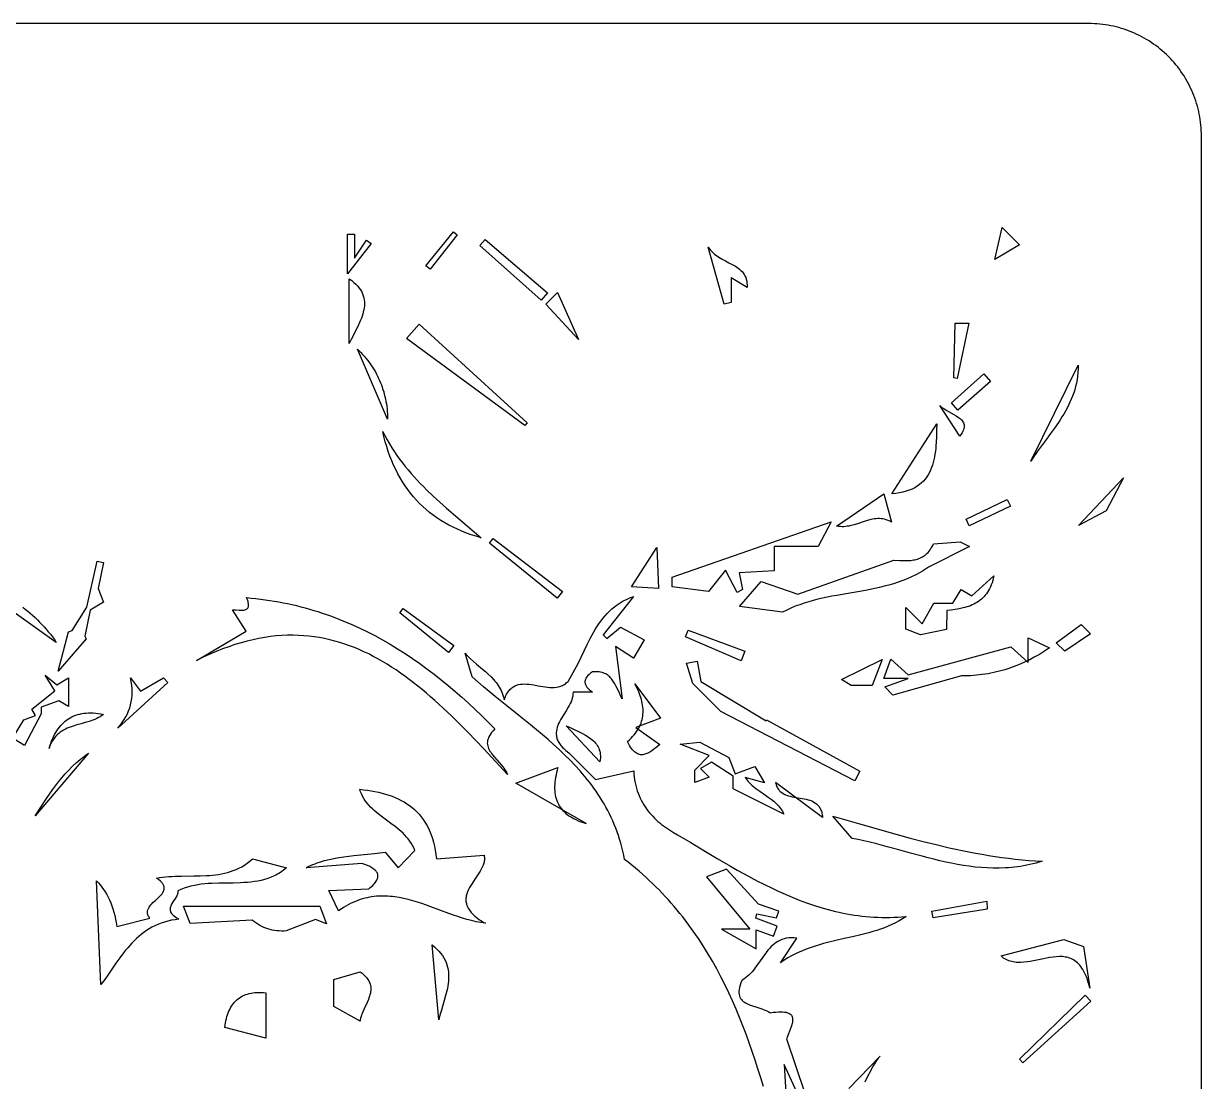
# Model space of a CAD drawing. Header units: metres. Extents: x 0 to 50, y 0 to 50.
# Drawn here: x 18.62 to 50, y 21.81 to 50 of the extents above; entities that cross this region are included whole.
import ezdxf

# ---------------------------------------------------------------- set-up
doc = ezdxf.new("R2010")
doc.units = ezdxf.units.M

msp = doc.modelspace()

# ---------------------------------------------------------------- linework, layer by layer
for points in [[(50, 3), (50, 47), (50, 47), (49.999076, 47.074492), (49.996313, 47.148761), (49.991723, 47.222779), (49.98532, 47.296513), (49.977116, 47.369934), (49.967123, 47.443009), (49.955354, 47.51571), (49.941823, 47.588004), (49.926542, 47.659861), (49.909523, 47.731251), (49.89078, 47.802143), (49.870324, 47.872505), (49.84817, 47.942308), (49.824329, 48.01152), (49.798814, 48.080111), (49.771639, 48.14805), (49.742815, 48.215307), (49.712355, 48.281849), (49.680273, 48.347648), (49.64658, 48.412671), (49.611291, 48.476889), (49.574416, 48.540271), (49.53597, 48.602785), (49.495965, 48.664402), (49.454413, 48.725089), (49.411328, 48.784818), (49.366721, 48.843556), (49.320606, 48.901274), (49.272996, 48.957939), (49.223903, 49.013523), (49.173341, 49.067994), (49.12132, 49.12132), (49.12132, 49.12132), (49.067994, 49.173341), (49.013523, 49.223903), (48.957939, 49.272996), (48.901274, 49.320606), (48.843556, 49.366721), (48.784818, 49.411328), (48.725089, 49.454413), (48.664402, 49.495965), (48.602785, 49.53597), (48.540271, 49.574416), (48.476889, 49.611291), (48.412671, 49.64658), (48.347648, 49.680273), (48.281849, 49.712355), (48.215307, 49.742815), (48.14805, 49.771639), (48.080111, 49.798814), (48.01152, 49.824329), (47.942308, 49.84817), (47.872505, 49.870324), (47.802143, 49.89078), (47.731251, 49.909523), (47.659861, 49.926542), (47.588004, 49.941823), (47.51571, 49.955354), (47.443009, 49.967123), (47.369934, 49.977116), (47.296513, 49.98532), (47.222779, 49.991723), (47.148761, 49.996313), (47.074492, 49.999076), (47, 50), (3, 50)], [(44.68662, 44.565974), (45.150719, 44.100052), (44.492352, 43.714773), (44.68662, 44.565974)], [(27.430623, 44.383544), (27.430623, 43.746245), (27.751514, 44.229471), (27.873857, 44.13909), (27.24925, 43.326679), (27.24925, 44.383544), (27.430623, 44.383544)], [(30.167612, 44.370589), (29.449359, 43.454442), (29.337634, 43.545828), (30.075127, 44.446349), (30.167612, 44.370589)], [(32.404389, 42.626752), (30.773259, 44.084819), (30.914895, 44.246465), (32.577165, 42.82504), (32.404389, 42.626752)], [(36.859834, 44.044966), (36.859834, 44.044966), (36.887535, 44.001972), (36.918027, 43.961957), (36.95106, 43.924683), (36.986386, 43.889912), (37.023754, 43.857408), (37.062914, 43.826933), (37.103617, 43.798249), (37.145612, 43.771119), (37.232483, 43.720571), (37.321529, 43.673391), (37.410751, 43.627679), (37.498151, 43.581535), (37.581732, 43.53306), (37.621466, 43.507355), (37.659495, 43.480355), (37.695571, 43.451823), (37.729443, 43.421521), (37.760861, 43.389212), (37.789576, 43.354658), (37.815339, 43.317622), (37.837898, 43.277867), (37.857005, 43.235155), (37.87241, 43.189248), (37.883863, 43.13991), (37.891114, 43.086903), (37.893914, 43.029989), (37.892013, 42.968932), (37.466593, 43.221186), (37.466593, 42.562689), (37.287192, 42.521044), (36.859834, 44.044966)], [(27.291684, 43.199988), (27.291684, 43.199988), (27.358578, 43.151358), (27.41862, 43.102211), (27.472064, 43.052563), (27.519162, 43.002433), (27.560168, 42.951835), (27.595336, 42.900788), (27.624917, 42.849307), (27.649166, 42.797409), (27.668335, 42.745111), (27.682677, 42.69243), (27.692447, 42.639381), (27.697896, 42.585983), (27.699278, 42.532252), (27.696846, 42.478204), (27.690854, 42.423855), (27.681554, 42.369223), (27.6692, 42.314325), (27.654045, 42.259176), (27.636342, 42.203794), (27.616344, 42.148196), (27.594304, 42.092397), (27.570475, 42.036415), (27.518465, 41.923968), (27.462338, 41.810987), (27.40412, 41.697605), (27.345836, 41.583958), (27.28951, 41.470176), (27.291684, 43.199988)], [(32.840111, 42.83434), (33.404146, 41.585377), (32.530226, 42.523237), (32.840111, 42.83434)], [(31.970873, 39.293261), (28.822683, 41.611905), (29.155811, 41.989495), (32.03147, 39.358431), (31.970873, 39.293261)], [(43.806235, 42.016433), (43.494596, 40.537837), (43.401851, 40.5595), (43.436442, 42.016433), (43.806235, 42.016433)], [(27.51066, 41.327891), (27.51066, 41.327891), (27.558537, 41.280831), (27.604982, 41.23305), (27.649992, 41.184547), (27.693565, 41.135322), (27.735696, 41.085373), (27.776383, 41.034698), (27.815622, 40.983298), (27.853412, 40.931171), (27.889748, 40.878315), (27.924628, 40.824729), (27.958048, 40.770414), (27.990006, 40.715366), (28.020498, 40.659586), (28.049522, 40.603072), (28.077075, 40.545823), (28.103152, 40.487838), (28.127752, 40.429115), (28.150871, 40.369655), (28.172507, 40.309455), (28.192655, 40.248514), (28.211314, 40.186832), (28.228479, 40.124407), (28.244149, 40.061239), (28.258319, 39.997325), (28.270988, 39.932665), (28.282151, 39.867258), (28.291806, 39.801103), (28.29995, 39.734199), (28.306579, 39.666544), (28.311691, 39.598137), (28.315283, 39.528978), (28.317351, 39.459065), (27.51066, 41.327891)], [(46.713567, 40.895104), (46.713567, 40.895104), (46.712612, 40.796005), (46.707364, 40.699062), (46.698003, 40.604182), (46.68471, 40.511276), (46.667668, 40.420253), (46.647057, 40.331021), (46.623058, 40.243489), (46.595854, 40.157567), (46.565625, 40.073163), (46.532552, 39.990186), (46.496817, 39.908546), (46.458601, 39.82815), (46.418086, 39.74891), (46.375452, 39.670732), (46.330882, 39.593527), (46.284555, 39.517203), (46.236655, 39.44167), (46.187361, 39.366835), (46.08532, 39.2189), (45.979883, 39.07267), (45.8725, 38.927417), (45.76462, 38.782413), (45.657696, 38.63693), (45.553177, 38.49024), (45.452514, 38.341614), (46.713567, 40.895104)], [(44.382126, 40.46389), (43.510253, 39.695529), (43.336121, 39.894165), (44.204739, 40.665893), (44.382126, 40.46389)], [(43.558172, 39.007161), (43.028239, 39.82686), (43.028239, 39.82686), (43.05119, 39.803471), (43.076599, 39.781047), (43.104178, 39.759478), (43.133641, 39.738653), (43.197071, 39.69879), (43.264592, 39.660572), (43.402723, 39.585519), (43.468741, 39.546908), (43.529666, 39.506392), (43.557501, 39.485142), (43.583201, 39.463083), (43.60648, 39.440104), (43.627051, 39.416093), (43.644626, 39.390941), (43.658919, 39.364535), (43.669642, 39.336766), (43.676509, 39.307522), (43.679233, 39.276692), (43.677526, 39.244165), (43.671102, 39.209831), (43.659673, 39.173578), (43.642952, 39.135295), (43.620654, 39.094872), (43.592489, 39.052198), (43.558172, 39.007161)], [(42.946654, 39.336064), (42.946654, 39.336064), (42.944607, 39.169121), (42.940585, 39.003415), (42.932931, 38.840117), (42.927224, 38.759736), (42.919987, 38.680396), (42.911015, 38.602244), (42.900098, 38.525425), (42.887031, 38.450085), (42.871607, 38.376372), (42.853617, 38.304431), (42.832855, 38.23441), (42.809115, 38.166453), (42.782188, 38.100708), (42.751869, 38.037321), (42.717949, 37.976438), (42.680221, 37.918205), (42.638479, 37.862769), (42.592516, 37.810277), (42.542124, 37.760874), (42.487096, 37.714707), (42.427225, 37.671922), (42.362304, 37.632665), (42.292127, 37.597084), (42.216485, 37.565323), (42.135172, 37.537531), (42.04798, 37.513852), (41.954704, 37.494433), (41.855134, 37.47942), (41.749065, 37.468961), (42.946654, 39.336064)], [(28.185065, 39.132129), (28.185065, 39.132129), (28.242431, 39.019015), (28.302374, 38.908489), (28.364794, 38.800449), (28.429593, 38.694797), (28.496669, 38.591432), (28.565924, 38.490254), (28.637257, 38.391162), (28.71057, 38.294058), (28.785761, 38.19884), (28.862733, 38.105408), (28.941384, 38.013663), (29.021616, 37.923505), (29.103327, 37.834833), (29.18642, 37.747547), (29.270794, 37.661547), (29.356349, 37.576733), (29.530605, 37.410263), (29.708389, 37.247336), (29.888905, 37.087151), (30.071355, 36.928907), (30.438867, 36.615042), (30.622333, 36.457818), (30.804542, 36.299333), (30.804542, 36.299333), (30.672562, 36.33754), (30.543843, 36.37902), (30.418381, 36.42377), (30.296175, 36.471789), (30.177221, 36.523073), (30.061516, 36.577619), (29.949059, 36.635425), (29.839846, 36.696488), (29.733875, 36.760806), (29.631143, 36.828375), (29.531647, 36.899194), (29.435384, 36.973258), (29.342353, 37.050567), (29.25255, 37.131116), (29.165973, 37.214903), (29.082618, 37.301926), (29.002483, 37.392182), (28.925567, 37.485668), (28.851864, 37.582382), (28.781375, 37.68232), (28.714094, 37.78548), (28.65002, 37.89186), (28.589151, 38.001456), (28.531482, 38.114267), (28.477013, 38.230288), (28.425739, 38.349519), (28.377659, 38.471955), (28.33277, 38.597594), (28.291068, 38.726434), (28.252552, 38.858471), (28.217219, 38.993704), (28.185065, 39.132129)], [(47.921697, 37.893481), (47.465221, 37.016223), (46.721134, 36.625994), (47.921697, 37.893481)], [(41.533621, 37.472127), (41.745628, 36.711372), (41.745628, 36.711372), (41.69779, 36.737769), (41.650423, 36.759589), (41.603493, 36.777099), (41.556965, 36.790565), (41.510805, 36.800254), (41.464978, 36.806433), (41.419449, 36.809368), (41.374184, 36.809325), (41.329148, 36.806572), (41.284306, 36.801374), (41.239624, 36.793998), (41.195067, 36.784712), (41.106189, 36.76147), (41.017395, 36.733782), (40.83895, 36.673596), (40.748744, 36.645362), (40.657514, 36.621211), (40.611428, 36.611333), (40.564981, 36.603275), (40.51814, 36.597304), (40.470869, 36.593687), (40.423134, 36.592689), (40.3749, 36.594578), (40.326132, 36.59962), (40.276797, 36.608081), (41.533621, 37.472127)], [(44.910128, 37.138261), (43.810194, 36.616873), (43.728334, 36.789995), (44.824935, 37.318771), (44.910128, 37.138261)], [(40.130958, 36.721153), (39.784136, 36.068308), (38.615288, 36.068308), (38.615288, 35.416694), (37.686079, 35.363891), (37.773143, 34.915935), (37.632381, 34.842014), (37.319771, 35.43046), (36.865069, 34.864139), (35.894694, 34.992268), (35.894694, 35.252469), (40.130958, 36.721153)], [(32.832384, 34.684299), (31.029766, 36.154712), (31.126926, 36.280426), (32.974074, 34.867784), (32.832384, 34.684299)], [(43.823739, 36.062254), (42.729136, 35.513663), (42.729136, 35.513663), (42.674456, 35.476472), (42.619223, 35.440792), (42.563455, 35.406578), (42.507169, 35.373786), (42.393111, 35.312287), (42.27719, 35.255937), (42.159544, 35.204376), (42.040311, 35.157246), (41.919631, 35.114189), (41.797643, 35.074844), (41.674485, 35.038854), (41.550296, 35.00586), (41.425215, 34.975503), (41.299381, 34.947424), (41.172932, 34.921264), (41.046008, 34.896666), (40.791288, 34.850714), (40.536332, 34.806701), (40.28225, 34.761754), (40.155885, 34.738034), (40.030154, 34.713004), (39.905197, 34.686306), (39.781153, 34.657581), (39.658161, 34.62647), (39.536359, 34.592614), (39.415886, 34.555655), (39.296881, 34.515233), (39.179483, 34.470991), (39.063831, 34.422569), (38.950064, 34.369608), (38.83832, 34.31175), (37.69025, 34.464788), (38.267976, 35.133128), (39.249324, 34.794218), (41.800223, 35.697125), (41.800223, 35.697125), (41.953661, 35.691703), (42.030158, 35.689521), (42.106101, 35.68892), (42.181187, 35.690819), (42.255113, 35.696141), (42.327575, 35.705805), (42.363163, 35.712553), (42.39827, 35.720732), (42.43286, 35.730457), (42.466895, 35.741844), (42.500335, 35.755006), (42.533144, 35.77006), (42.565284, 35.78712), (42.596716, 35.806302), (42.627403, 35.82772), (42.657307, 35.85149), (42.686389, 35.877727), (42.714613, 35.906545), (42.741939, 35.938061), (42.76833, 35.972389), (42.793748, 36.009643), (42.818155, 36.04994), (42.841513, 36.093395), (42.863785, 36.140121), (43.572815, 36.189698), (43.823739, 36.062254)], [(35.485466, 36.040452), (35.53707, 34.945109), (34.818145, 34.992593), (35.485466, 36.040452)], [(20.748849, 35.637506), (20.608378, 34.945215), (20.744788, 34.584175), (20.387307, 34.368844), (20.246332, 33.674066), (20.287911, 33.604496), (19.537839, 32.743904), (19.815584, 33.794402), (19.907334, 33.827562), (20.301471, 34.450953), (20.573559, 35.676179), (20.748849, 35.637506)], [(44.466641, 35.28488), (44.466641, 35.28488), (44.453578, 35.220181), (44.438267, 35.158569), (44.420765, 35.099967), (44.401129, 35.044297), (44.379416, 34.99148), (44.355684, 34.941438), (44.329989, 34.894095), (44.302389, 34.849372), (44.27294, 34.807191), (44.241699, 34.767475), (44.208724, 34.730145), (44.174072, 34.695124), (44.137799, 34.662334), (44.099963, 34.631696), (44.060621, 34.603134), (44.01983, 34.576569), (43.977646, 34.551923), (43.934127, 34.529119), (43.889331, 34.508078), (43.843313, 34.488724), (43.796131, 34.470977), (43.747843, 34.45476), (43.698505, 34.439996), (43.648174, 34.426606), (43.544761, 34.403638), (43.438063, 34.385233), (43.328534, 34.370768), (43.216631, 34.359621), (43.210441, 33.853011), (42.514575, 33.710704), (42.121832, 33.86026), (42.121832, 34.441678), (42.558178, 34.003617), (42.867934, 34.550929), (43.373305, 34.550929), (43.594153, 34.920456), (43.880043, 34.748248), (44.466641, 35.28488)], [(19.489173, 33.51007), (17.267823, 35.088046)], [(24.558869, 34.703123), (24.558869, 34.703123), (24.683592, 34.692011), (24.807504, 34.679188), (24.930612, 34.66467), (25.052922, 34.648472), (25.174441, 34.630611), (25.295174, 34.611102), (25.415128, 34.589962), (25.53431, 34.567207), (25.652725, 34.542851), (25.77038, 34.516912), (25.887281, 34.489405), (26.003434, 34.460347), (26.118847, 34.429752), (26.233524, 34.397638), (26.347472, 34.364019), (26.460699, 34.328912), (26.573209, 34.292333), (26.685009, 34.254298), (26.796106, 34.214823), (26.906506, 34.173923), (27.016214, 34.131614), (27.125239, 34.087913), (27.233584, 34.042836), (27.341258, 33.996397), (27.554615, 33.899503), (27.765358, 33.797356), (27.97354, 33.690086), (28.179209, 33.577819), (28.382417, 33.460683), (28.583214, 33.338805), (28.781649, 33.212312), (28.977774, 33.081333), (29.171639, 32.945995), (29.363294, 32.806425), (29.552789, 32.66275), (29.740175, 32.515099), (29.925502, 32.363597), (30.10882, 32.208374), (30.29018, 32.049556), (30.469632, 31.887271), (30.647227, 31.721646), (30.823014, 31.552809), (30.997044, 31.380887), (31.169368, 31.206008), (31.169368, 31.206008), (31.124651, 31.157095), (31.086308, 31.110036), (31.054061, 31.064715), (31.027631, 31.021016), (31.006737, 30.978824), (30.991101, 30.938023), (30.980443, 30.898498), (30.974483, 30.860132), (30.972942, 30.82281), (30.975541, 30.786416), (30.981999, 30.750834), (30.992039, 30.715949), (31.005379, 30.681646), (31.021741, 30.647807), (31.040846, 30.614319), (31.062413, 30.581064), (31.086163, 30.547927), (31.111817, 30.514793), (31.16772, 30.448069), (31.290074, 30.309561), (31.352055, 30.235925), (31.382268, 30.197606), (31.41159, 30.158133), (31.439742, 30.11739), (31.466445, 30.07526), (31.491418, 30.031629), (31.514383, 29.986381), (31.514383, 29.986381), (31.090331, 30.443637), (30.877599, 30.670819), (30.664028, 30.895942), (30.449343, 31.118183), (30.23327, 31.336721), (30.015533, 31.550735), (29.795857, 31.759401), (29.685206, 31.861473), (29.573967, 31.961899), (29.462106, 32.060578), (29.349587, 32.157407), (29.236378, 32.252283), (29.122443, 32.345103), (29.007748, 32.435765), (28.892258, 32.524165), (28.77594, 32.610202), (28.658759, 32.693772), (28.54068, 32.774773), (28.421669, 32.853101), (28.301692, 32.928655), (28.180714, 33.001332), (28.0587, 33.071028), (27.935618, 33.137641), (27.811431, 33.201069), (27.686105, 33.261208), (27.559607, 33.317956), (27.431902, 33.37121), (27.302955, 33.420868), (27.172733, 33.466827), (27.041199, 33.508983), (26.908321, 33.547235), (26.774064, 33.58148), (26.638393, 33.611614), (26.501275, 33.637536), (26.362673, 33.659142), (26.222556, 33.676329), (26.080886, 33.688996), (25.937632, 33.697039), (25.792757, 33.700355), (25.646228, 33.698842), (25.49801, 33.692398), (25.348068, 33.680918), (25.196369, 33.664301), (25.042879, 33.642445), (24.887561, 33.615245), (24.730383, 33.5826), (24.57131, 33.544407), (24.410307, 33.500562), (24.24734, 33.450965), (24.082375, 33.39551), (23.915377, 33.334097), (23.746311, 33.266621), (23.575144, 33.192982), (23.401842, 33.113074), (23.226368, 33.026797), (24.54458, 33.80615), (24.184805, 34.380684), (24.184805, 34.380684), (24.226079, 34.379346), (24.269549, 34.376482), (24.359146, 34.369939), (24.40331, 34.368143), (24.445743, 34.368585), (24.485463, 34.372206), (24.521487, 34.379947), (24.537807, 34.385657), (24.552835, 34.392749), (24.566449, 34.401342), (24.578525, 34.411553), (24.588942, 34.423501), (24.597575, 34.437301), (24.604304, 34.453073), (24.609004, 34.470933), (24.611553, 34.490999), (24.611829, 34.51339), (24.609709, 34.538222), (24.60507, 34.565613), (24.597789, 34.595681), (24.587744, 34.628544), (24.574811, 34.664319), (24.558869, 34.703123)], [(38.327361, 21.674098), (38.257104, 21.910991), (38.184601, 22.146253), (38.109699, 22.379797), (38.032249, 22.611542), (37.952097, 22.841401), (37.869094, 23.069291), (37.783088, 23.295129), (37.693927, 23.518828), (37.601461, 23.740306), (37.505538, 23.959479), (37.406006, 24.176261), (37.302715, 24.390569), (37.195514, 24.602319), (37.08425, 24.811426), (36.968773, 25.017806), (36.848932, 25.221375), (36.724575, 25.422049), (36.595551, 25.619743), (36.461709, 25.814374), (36.322897, 26.005857), (36.251581, 26.100392), (36.178965, 26.194108), (36.105031, 26.286995), (36.02976, 26.379043), (35.953134, 26.47024), (35.875132, 26.560577), (35.795737, 26.650042), (35.71493, 26.738626), (35.632691, 26.826318), (35.549002, 26.913107), (35.463843, 26.998983), (35.377196, 27.083935), (35.289042, 27.167952), (35.199363, 27.251025), (35.108138, 27.333142), (35.015349, 27.414294), (34.920978, 27.494469), (34.825005, 27.573657), (34.727411, 27.651848), (34.628179, 27.72903), (34.628179, 27.72903), (34.60663, 27.83941), (34.582788, 27.947908), (34.5567, 28.054563), (34.528412, 28.159412), (34.49797, 28.262494), (34.465422, 28.363848), (34.430814, 28.46351), (34.394192, 28.561519), (34.355603, 28.657914), (34.315093, 28.752733), (34.27271, 28.846013), (34.228499, 28.937794), (34.182507, 29.028112), (34.134781, 29.117007), (34.085368, 29.204516), (34.034313, 29.290677), (33.981664, 29.37553), (33.927466, 29.459111), (33.871768, 29.541459), (33.814614, 29.622613), (33.756053, 29.70261), (33.696129, 29.781488), (33.634891, 29.859286), (33.572384, 29.936042), (33.508655, 30.011794), (33.44375, 30.086581), (33.310601, 30.233408), (33.173309, 30.37683), (33.032247, 30.517152), (32.887786, 30.65468), (32.740301, 30.789717), (32.590162, 30.922571), (32.437744, 31.053545), (32.283418, 31.182946), (32.127556, 31.311078), (31.812718, 31.564759), (31.496209, 31.817029), (31.18101, 32.070332), (31.024833, 32.198133), (30.870102, 32.327108), (30.717187, 32.457563), (30.566463, 32.589801), (30.383561, 33.223584), (30.383561, 33.223584), (30.454362, 33.146867), (30.52875, 33.073581), (30.605789, 33.00296), (30.684542, 32.934235), (30.843444, 32.799404), (30.92172, 32.731762), (30.997963, 32.662945), (31.071237, 32.592186), (31.140606, 32.518718), (31.173533, 32.480727), (31.205132, 32.441772), (31.235287, 32.401755), (31.26388, 32.36058), (31.290793, 32.318152), (31.315911, 32.274376), (31.339116, 32.229153), (31.360291, 32.18239), (31.379318, 32.13399), (31.396082, 32.083857), (31.410464, 32.031894), (31.422347, 31.978007), (31.422347, 31.978007), (31.437173, 32.01959), (31.452866, 32.05854), (31.4694, 32.094933), (31.486753, 32.128844), (31.5049, 32.160349), (31.523817, 32.189522), (31.543481, 32.21644), (31.563868, 32.241177), (31.584954, 32.263809), (31.606714, 32.284412), (31.629126, 32.30306), (31.652165, 32.319829), (31.675807, 32.334795), (31.700029, 32.348032), (31.724807, 32.359617), (31.750116, 32.369624), (31.775933, 32.378129), (31.802234, 32.385208), (31.856193, 32.395385), (31.911802, 32.400761), (31.968869, 32.401936), (32.027205, 32.399515), (32.086617, 32.394101), (32.146914, 32.386295), (32.207907, 32.376702), (32.331213, 32.354563), (32.455008, 32.332508), (32.516611, 32.323019), (32.577763, 32.31536), (32.638273, 32.310134), (32.69795, 32.307944), (32.756604, 32.309392), (32.814043, 32.315081), (32.870076, 32.325615), (32.897506, 32.332888), (32.924513, 32.341597), (32.951073, 32.351819), (32.977162, 32.363629), (33.002757, 32.377102), (33.027833, 32.392314), (33.052367, 32.40934), (33.076334, 32.428255), (33.099711, 32.449135), (33.122475, 32.472056), (33.122475, 32.472056), (33.170848, 32.548918), (33.21736, 32.627237), (33.262236, 32.706825), (33.305703, 32.787496), (33.389312, 32.951348), (33.469995, 33.117306), (33.54956, 33.283884), (33.629815, 33.449596), (33.712568, 33.612955), (33.755446, 33.693289), (33.799627, 33.772477), (33.845336, 33.850334), (33.892799, 33.926674), (33.942243, 34.001311), (33.993893, 34.074061), (34.047976, 34.144736), (34.104717, 34.213151), (34.164342, 34.27912), (34.227077, 34.342458), (34.293149, 34.402979), (34.362784, 34.460497), (34.436206, 34.514827), (34.513643, 34.565782), (34.59532, 34.613176), (34.681464, 34.656825), (34.772299, 34.696542), (34.868053, 34.732142)], [(34.868053, 34.732142), (34.055001, 33.711861), (34.161368, 33.615972), (34.525468, 33.914364), (35.15034, 33.57979), (34.87102, 33.087736), (34.391455, 33.401284), (34.56718, 32.003495), (34.56718, 32.003495), (34.532674, 32.07072), (34.500202, 32.138637), (34.437888, 32.273419), (34.406311, 32.338721), (34.373296, 32.401589), (34.337976, 32.461242), (34.299483, 32.516898), (34.278775, 32.542983), (34.256948, 32.567776), (34.233894, 32.59118), (34.209504, 32.613095), (34.18367, 32.633426), (34.156283, 32.652074), (34.127234, 32.668941), (34.096416, 32.683931), (34.06372, 32.696944), (34.029036, 32.707885), (33.992258, 32.716654), (33.953276, 32.723154), (33.911981, 32.727288), (33.868266, 32.728958), (33.822021, 32.728067), (33.773139, 32.724516), (33.773139, 32.724516), (33.726291, 32.691353), (33.685697, 32.658069), (33.651367, 32.62467), (33.623307, 32.591165), (33.601526, 32.557563), (33.586033, 32.523871), (33.580646, 32.506994), (33.576834, 32.490098), (33.574599, 32.473184), (33.57394, 32.456252), (33.574859, 32.439303), (33.577356, 32.42234), (33.581434, 32.405362), (33.587093, 32.388371), (33.603157, 32.354354), (33.625556, 32.320295), (33.6543, 32.286205), (33.689396, 32.252089), (33.730852, 32.217958), (33.778676, 32.183818), (33.255981, 32.181428), (33.255981, 32.181428), (33.25458, 32.129742), (33.248048, 32.078634), (33.236885, 32.028055), (33.221589, 31.977956), (33.202659, 31.928286), (33.180594, 31.878997), (33.155892, 31.83004), (33.129052, 31.781364), (33.070954, 31.684659), (33.010289, 31.588488), (32.951048, 31.492454), (32.923208, 31.444365), (32.89722, 31.396162), (32.873583, 31.347796), (32.852796, 31.299216), (32.835356, 31.250375), (32.821764, 31.201221), (32.812518, 31.151706), (32.808116, 31.101781), (32.809058, 31.051395), (32.811688, 31.026014), (32.815841, 31.0005), (32.821579, 30.974846), (32.828965, 30.949045), (32.838061, 30.923093), (32.848929, 30.896982), (32.861632, 30.870707), (32.876231, 30.844261), (32.89279, 30.817639), (32.91137, 30.790833), (32.932034, 30.763838), (32.954845, 30.736647), (32.979864, 30.709255), (33.007154, 30.681655), (33.068796, 30.625808), (33.14027, 30.569055), (33.858684, 29.858054), (34.873511, 30.085881), (34.873511, 30.085881), (34.878522, 30.003967), (34.88643, 29.924298), (34.897147, 29.846835), (34.910587, 29.771538), (34.926662, 29.698368), (34.945285, 29.627287), (34.966369, 29.558253), (34.989825, 29.491229), (35.015568, 29.426175), (35.04351, 29.363051), (35.073564, 29.301818), (35.105642, 29.242437), (35.139657, 29.184869), (35.175522, 29.129073), (35.213149, 29.075012), (35.252452, 29.022644), (35.293344, 28.971932), (35.335736, 28.922836), (35.379541, 28.875316), (35.424674, 28.829333), (35.471045, 28.784848), (35.518568, 28.741821), (35.567156, 28.700214), (35.616721, 28.659986), (35.667177, 28.621098), (35.718435, 28.583512), (35.823012, 28.512085), (35.929754, 28.44539), (36.037962, 28.383112), (36.037962, 28.383112), (36.391447, 28.173909), (36.744975, 27.96289), (37.099312, 27.752532), (37.455227, 27.54531), (37.634016, 27.44365), (37.813488, 27.343702), (37.993738, 27.245777), (38.174862, 27.150184), (38.356956, 27.057233), (38.540117, 26.967233), (38.724439, 26.880494), (38.91002, 26.797325), (39.096956, 26.718037), (39.285341, 26.642938), (39.475272, 26.572337), (39.666845, 26.506546), (39.860157, 26.445873), (40.055302, 26.390628), (40.153593, 26.365137), (40.252377, 26.34112), (40.351669, 26.318614), (40.451479, 26.297659), (40.551819, 26.278293), (40.652702, 26.260555), (40.754139, 26.244483), (40.856143, 26.230116), (40.958725, 26.217494), (41.061898, 26.206654), (41.165673, 26.197635), (41.270063, 26.190476), (41.375079, 26.185217), (41.480733, 26.181894), (41.587038, 26.180548), (41.694005, 26.181216), (41.801647, 26.183938), (41.909975, 26.188752), (42.019002, 26.195697), (42.128739, 26.204811), (42.128739, 26.204811), (42.038537, 26.145004), (41.945971, 26.089742), (41.851187, 26.038707), (41.754326, 25.991584), (41.655533, 25.948057), (41.55495, 25.907807), (41.452723, 25.87052), (41.348993, 25.835878), (41.243905, 25.803566), (41.137602, 25.773266), (41.030228, 25.744663), (40.921926, 25.717439), (40.703111, 25.665866), (40.482307, 25.616014), (40.260662, 25.565351), (40.039322, 25.511347), (39.929126, 25.482301), (39.819437, 25.45147), (39.710399, 25.418537), (39.602155, 25.383187), (39.494849, 25.345102), (39.388623, 25.303967), (39.283622, 25.259464), (39.17999, 25.211278), (39.077869, 25.159092), (38.977403, 25.102589), (38.878736, 25.041453), (38.782011, 24.975368), (39.218124, 25.632567), (39.218124, 25.632567), (39.142391, 25.638967), (39.070863, 25.639739), (39.003312, 25.635176), (38.939511, 25.625572), (38.879235, 25.611221), (38.822256, 25.592417), (38.768347, 25.569455), (38.717281, 25.542627), (38.668833, 25.512229), (38.622774, 25.478553), (38.578879, 25.441894), (38.53692, 25.402545), (38.496671, 25.360801), (38.457905, 25.316955), (38.420395, 25.271302), (38.383914, 25.224135), (38.313134, 25.126435), (38.24375, 25.026208), (38.173948, 24.925804), (38.101914, 24.827574), (38.064493, 24.78001), (38.025833, 24.733871), (37.985708, 24.689451), (37.943892, 24.647045), (37.900156, 24.606945), (37.854275, 24.569447), (37.806022, 24.534844), (37.75517, 24.50343), (37.75517, 24.50343), (37.728093, 24.437003), (37.707014, 24.375271), (37.691658, 24.318018), (37.681752, 24.265029), (37.677023, 24.216091), (37.677198, 24.170987), (37.682002, 24.129505), (37.691162, 24.091428), (37.704405, 24.056543), (37.721457, 24.024634), (37.742045, 23.995487), (37.765895, 23.968887), (37.792734, 23.94462), (37.822288, 23.922471), (37.854284, 23.902225), (37.888448, 23.883668), (37.924507, 23.866585), (37.962187, 23.850761), (38.041317, 23.822032), (38.12365, 23.795765), (38.206998, 23.770241), (38.289174, 23.743744), (38.367988, 23.714556), (38.405452, 23.698417), (38.441254, 23.68096), (38.475123, 23.661972), (38.506783, 23.641239), (38.506783, 23.641239), (38.588721, 23.653081), (38.663402, 23.661333), (38.731114, 23.666137), (38.792141, 23.667634), (38.84677, 23.665967), (38.895286, 23.661276), (38.937977, 23.653704), (38.975128, 23.643392), (39.007024, 23.630483), (39.033952, 23.615118), (39.056199, 23.597439), (39.074049, 23.577587), (39.087789, 23.555705), (39.097705, 23.531933), (39.104083, 23.506415), (39.107208, 23.479292), (39.107368, 23.450705), (39.104848, 23.420796), (39.099934, 23.389708), (39.092912, 23.357581), (39.073688, 23.29078), (39.049464, 23.221529), (38.995168, 23.080208), (38.969673, 23.010409), (38.948331, 22.942695), (39.434206, 21.499063)], [(18.594844, 34.447057), (18.662535, 34.395422), (18.729074, 34.34224), (18.794461, 34.28751), (18.858695, 34.231233), (18.921776, 34.173409), (18.983704, 34.114037), (19.04448, 34.053119), (19.104103, 33.990652), (19.162572, 33.926639), (19.219889, 33.861079), (19.276052, 33.793971), (19.331063, 33.725316), (19.38492, 33.655115), (19.437623, 33.583366), (19.489173, 33.51007)], [(29.938513, 33.237511), (28.639794, 34.293959), (28.733187, 34.41433), (30.081209, 33.430051), (29.938513, 33.237511)], [(46.798897, 33.982761), (47.045727, 33.734961), (46.357271, 33.272914), (46.132519, 33.498549), (46.798897, 33.982761)], [(37.736271, 33.01829), (36.248907, 33.661895), (36.323859, 33.838777), (37.836341, 33.277445), (37.736271, 33.01829)], [(45.947922, 33.363117), (45.947922, 33.363117), (45.816016, 33.274015), (45.682181, 33.190332), (45.546415, 33.112119), (45.408715, 33.039426), (45.269077, 32.972304), (45.127498, 32.910804), (45.055979, 32.882178), (44.983975, 32.854976), (44.911483, 32.829205), (44.838505, 32.804871), (44.765039, 32.781981), (44.691085, 32.76054), (44.616642, 32.740556), (44.541712, 32.722034), (44.466292, 32.704981), (44.390382, 32.689403), (44.313983, 32.675307), (44.237093, 32.662698), (44.159713, 32.651584), (44.081842, 32.64197), (44.00348, 32.633863), (43.924626, 32.627269), (43.845279, 32.622195), (43.765441, 32.618646), (43.685109, 32.61663), (43.604284, 32.616152), (41.774793, 32.107354), (41.559931, 32.32306), (42.18229, 32.547989), (41.541438, 32.547989), (41.724902, 33.059611), (42.185569, 32.649989), (44.920201, 33.39186), (45.386545, 32.977191), (45.386545, 33.632585), (45.947922, 33.363117)], [(40.762935, 29.824652), (37.193, 31.669449), (36.450085, 32.415283), (36.280048, 32.959009), (36.560147, 33.008633), (36.665905, 32.464498), (38.401378, 31.421621), (38.409832, 31.450198), (40.895643, 30.078078), (40.762935, 29.824652)], [(41.48871, 33.057318), (41.227476, 32.365904), (40.670848, 32.365904), (40.413167, 32.519792), (41.48871, 33.057318)], [(19.812959, 32.566198), (19.812959, 31.801439), (19.559793, 31.953935), (19.087468, 31.78323), (19.087468, 31.603421), (18.639531, 30.760241), (18.361976, 30.927429), (18.361976, 30.326547), (18.019919, 30.450171), (18.622497, 31.447665), (18.93384, 31.560188), (18.833267, 31.729147), (19.446401, 32.220546), (19.196291, 32.639032), (19.505047, 32.380725), (19.812959, 32.566198)], [(21.468343, 32.561393), (21.728337, 32.212832), (22.343328, 32.563631), (22.458721, 32.439491), (21.126778, 31.225035), (21.126778, 31.225035), (21.189336, 31.299541), (21.246058, 31.374966), (21.297018, 31.451372), (21.342289, 31.528818), (21.381944, 31.607364), (21.416055, 31.687073), (21.444696, 31.768004), (21.46794, 31.850218), (21.485859, 31.933775), (21.498527, 32.018737), (21.506017, 32.105164), (21.508401, 32.193116), (21.505753, 32.282655), (21.498145, 32.37384), (21.485651, 32.466733), (21.468343, 32.561393)], [(34.905289, 32.405092), (35.586797, 31.491013), (34.92992, 31.240874), (35.572013, 30.787925), (35.572013, 30.787925), (35.465432, 30.70358), (35.411584, 30.662334), (35.357451, 30.623588), (35.303096, 30.588751), (35.248584, 30.559236), (35.221289, 30.546915), (35.193978, 30.536454), (35.16666, 30.528028), (35.139342, 30.521815), (35.112033, 30.517991), (35.084741, 30.516731), (35.057474, 30.518214), (35.030239, 30.522614), (35.003045, 30.530108), (34.975899, 30.540873), (34.948811, 30.555086), (34.921787, 30.572922), (34.894835, 30.594557), (34.867965, 30.620169), (34.841183, 30.649934), (34.814497, 30.684028), (34.787917, 30.722627), (34.761449, 30.765908), (34.735102, 30.814048), (34.708884, 30.867222), (34.708884, 30.867222), (34.757234, 30.910938), (34.802306, 30.954851), (34.844156, 30.998971), (34.88284, 31.043304), (34.918413, 31.08786), (34.95093, 31.132646), (34.980447, 31.177671), (35.00702, 31.222944), (35.030702, 31.268472), (35.051551, 31.314263), (35.069621, 31.360326), (35.084967, 31.406669), (35.097646, 31.453301), (35.107712, 31.50023), (35.115221, 31.547463), (35.120228, 31.59501), (35.122789, 31.642878), (35.122958, 31.691076), (35.120792, 31.739611), (35.116346, 31.788494), (35.109675, 31.83773), (35.100834, 31.887329), (35.089879, 31.9373), (35.076866, 31.987649), (35.061849, 32.038386), (35.044884, 32.089519), (35.026027, 32.141057), (35.005332, 32.193006), (34.958653, 32.298175), (34.905289, 32.405092)], [(20.749582, 31.589763), (20.749582, 31.589763), (20.705848, 31.558727), (20.660404, 31.530437), (20.61341, 31.504637), (20.565027, 31.481071), (20.515413, 31.45948), (20.464728, 31.439608), (20.360789, 31.403995), (20.254487, 31.372176), (20.147102, 31.342098), (20.039912, 31.311704), (19.934199, 31.27894), (19.882295, 31.261027), (19.83124, 31.241752), (19.781193, 31.220856), (19.732314, 31.198084), (19.684764, 31.173178), (19.638702, 31.145882), (19.594288, 31.115939), (19.551682, 31.083091), (19.511043, 31.047083), (19.472533, 31.007657), (19.43631, 30.964556), (19.402535, 30.917524), (19.371367, 30.866304), (19.342966, 30.810638), (19.317493, 30.75027), (19.295107, 30.684944), (19.295107, 30.684944), (19.31642, 30.751994), (19.339134, 30.816794), (19.363265, 30.879317), (19.388829, 30.93954), (19.415841, 30.997436), (19.444316, 31.052981), (19.474271, 31.106149), (19.505722, 31.156916), (19.538682, 31.205257), (19.573169, 31.251146), (19.609198, 31.294559), (19.646784, 31.33547), (19.685943, 31.373855), (19.726691, 31.409687), (19.769042, 31.442943), (19.813014, 31.473597), (19.858621, 31.501624), (19.905879, 31.526999), (19.954804, 31.549698), (20.005411, 31.569694), (20.057715, 31.586963), (20.111733, 31.601479), (20.16748, 31.613219), (20.224972, 31.622156), (20.284224, 31.628266), (20.345251, 31.631523), (20.40807, 31.631903), (20.472696, 31.62938), (20.539145, 31.62393), (20.607431, 31.615527), (20.677572, 31.604146), (20.749582, 31.589763)], [(33.972294, 30.329858), (33.07788, 31.291119), (33.07788, 31.291119), (33.163253, 31.249422), (33.249858, 31.208604), (33.422341, 31.126753), (33.506006, 31.084291), (33.586478, 31.039855), (33.662653, 30.99273), (33.698783, 30.967936), (33.733423, 30.942202), (33.766436, 30.915439), (33.797683, 30.887558), (33.827025, 30.85847), (33.854326, 30.828085), (33.879445, 30.796314), (33.902246, 30.763068), (33.922589, 30.728258), (33.940337, 30.691795), (33.955352, 30.653589), (33.967494, 30.613551), (33.976626, 30.571591), (33.98261, 30.527622), (33.985307, 30.481553), (33.984578, 30.433296), (33.980287, 30.38276), (33.972294, 30.329858)], [(38.873759, 28.931511), (37.527051, 29.607492), (37.527051, 29.94682), (36.94162, 30.319871), (36.654193, 30.146737), (36.881576, 29.918461), (36.499271, 29.78029), (36.499271, 30.108044), (36.887409, 30.497707), (36.107477, 30.794705), (36.636864, 30.853757), (37.407965, 30.440888), (37.572425, 30.005607), (38.098511, 30.205941), (38.358343, 29.771186), (37.844046, 29.913285), (37.844046, 29.913285), (37.868784, 29.875828), (37.895351, 29.839921), (37.923613, 29.805455), (37.953434, 29.772317), (37.98468, 29.740397), (38.017215, 29.709582), (38.085614, 29.650824), (38.157553, 29.595153), (38.231951, 29.541675), (38.38381, 29.43774), (38.459111, 29.385498), (38.532555, 29.331886), (38.603062, 29.276012), (38.669552, 29.216985), (38.700953, 29.18601), (38.730946, 29.153912), (38.759395, 29.12058), (38.786165, 29.085903), (38.811121, 29.049769), (38.834129, 29.012067), (38.855053, 28.972685), (38.873759, 28.931511)], [(20.346481, 30.554311), (18.925579, 28.888714), (18.925579, 28.888714), (19.075595, 29.121601), (19.227686, 29.35262), (19.305417, 29.466618), (19.384756, 29.579178), (19.466066, 29.689974), (19.54971, 29.798683), (19.636052, 29.90498), (19.725455, 30.008541), (19.818281, 30.109043), (19.914895, 30.20616), (20.015658, 30.29957), (20.06771, 30.344783), (20.120935, 30.388948), (20.175379, 30.432024), (20.231088, 30.47397), (20.288107, 30.514746), (20.346481, 30.554311)], [(32.855237, 30.172715), (32.855237, 30.172715), (32.83615, 30.106217), (32.819239, 30.040803), (32.804562, 29.976496), (32.792174, 29.913314), (32.782133, 29.851277), (32.774495, 29.790408), (32.769318, 29.730724), (32.766657, 29.672248), (32.766571, 29.614999), (32.769115, 29.558997), (32.774347, 29.504263), (32.782323, 29.450817), (32.793101, 29.398679), (32.806736, 29.34787), (32.823286, 29.29841), (32.842807, 29.250319), (32.865357, 29.203618), (32.890992, 29.158326), (32.919769, 29.114465), (32.951745, 29.072053), (32.986976, 29.031113), (33.02552, 28.991664), (33.067433, 28.953726), (33.112772, 28.917319), (33.161594, 28.882464), (33.213955, 28.849182), (33.269913, 28.817492), (33.329524, 28.787415), (33.392846, 28.758971), (33.459934, 28.73218), (33.530846, 28.707063), (33.605638, 28.68364), (31.731189, 29.756367), (32.855237, 30.172715)], [(27.57399, 29.595869), (27.57399, 29.595869), (27.677939, 29.584614), (27.779939, 29.571211), (27.879927, 29.555573), (27.977838, 29.537612), (28.073608, 29.517244), (28.167173, 29.494381), (28.258469, 29.468937), (28.347432, 29.440826), (28.433999, 29.409961), (28.518104, 29.376256), (28.599684, 29.339624), (28.678676, 29.299979), (28.755014, 29.257235), (28.828635, 29.211305), (28.899474, 29.162102), (28.967469, 29.109541), (29.032554, 29.053535), (29.094666, 28.993997), (29.15374, 28.930842), (29.209714, 28.863982), (29.262521, 28.793331), (29.3121, 28.718803), (29.358385, 28.640311), (29.401312, 28.557769), (29.440818, 28.471091), (29.476838, 28.38019), (29.509309, 28.28498), (29.538166, 28.185374), (29.563345, 28.081286), (29.584782, 27.972629), (29.602414, 27.859318), (29.616176, 27.741265), (30.885572, 27.844611), (30.885572, 27.844611), (30.891302, 27.817581), (30.894968, 27.790592), (30.896662, 27.76364), (30.896475, 27.736721), (30.8945, 27.709831), (30.890828, 27.682965), (30.885552, 27.656119), (30.878763, 27.629289), (30.861014, 27.575661), (30.838317, 27.522047), (30.811407, 27.468414), (30.781019, 27.414729), (30.747889, 27.360958), (30.712753, 27.307069), (30.6394, 27.1988), (30.566844, 27.089657), (30.532702, 27.034674), (30.500965, 26.979372), (30.472369, 26.923719), (30.447648, 26.867681), (30.427537, 26.811224), (30.412773, 26.754316), (30.407625, 26.725682), (30.40409, 26.696922), (30.402259, 26.668033), (30.402224, 26.639011), (30.404077, 26.60985), (30.40791, 26.580548), (30.413814, 26.551099), (30.421883, 26.5215), (30.432207, 26.491746), (30.444878, 26.461834), (30.459989, 26.431759), (30.477632, 26.401517), (30.497897, 26.371104), (30.520878, 26.340515), (30.546666, 26.309747), (30.575353, 26.278795), (30.607031, 26.247656), (30.641792, 26.216324), (30.679728, 26.184796), (30.72093, 26.153069), (30.765491, 26.121136), (30.813502, 26.088995), (30.865056, 26.056642), (30.920244, 26.024071), (30.920244, 26.024071), (30.797246, 26.04315), (30.674766, 26.067314), (30.552758, 26.095999), (30.431175, 26.128641), (30.309972, 26.164675), (30.1891, 26.203539), (30.068515, 26.244668), (29.948168, 26.287498), (29.708007, 26.376007), (29.468244, 26.464557), (29.348395, 26.507437), (29.228507, 26.548635), (29.108532, 26.587587), (28.988424, 26.623731), (28.868137, 26.656501), (28.747624, 26.685334), (28.626837, 26.709666), (28.505732, 26.728934), (28.445045, 26.736492), (28.384261, 26.742573), (28.323374, 26.747105), (28.262378, 26.750019), (28.201267, 26.751244), (28.140036, 26.75071), (28.078678, 26.748345), (28.017189, 26.74408), (27.955561, 26.737844), (27.893789, 26.729566), (27.831868, 26.719176), (27.769792, 26.706604), (27.707554, 26.691779), (27.64515, 26.674631), (27.582572, 26.655089), (27.519816, 26.633082), (27.456875, 26.608541), (27.393744, 26.581394), (27.330417, 26.551572), (27.266888, 26.519003), (27.203151, 26.483617), (27.1392, 26.445344), (27.075031, 26.404114), (27.010636, 26.359855), (26.752871, 26.900023), (27.812416, 26.947148), (27.812416, 26.947148), (27.851699, 26.977645), (27.887327, 27.007442), (27.919375, 27.036549), (27.94792, 27.064974), (27.973038, 27.092726), (27.994804, 27.119813), (28.013295, 27.146245), (28.028586, 27.17203), (28.040753, 27.197177), (28.049873, 27.221694), (28.056021, 27.24559), (28.059273, 27.268874), (28.059705, 27.291554), (28.057394, 27.31364), (28.052414, 27.335139), (28.044842, 27.35606), (28.034753, 27.376413), (28.022225, 27.396206), (28.007332, 27.415447), (27.990151, 27.434145), (27.970757, 27.452309), (27.949226, 27.469947), (27.925635, 27.487069), (27.90006, 27.503683), (27.843258, 27.535421), (27.779428, 27.565231), (27.709178, 27.593181), (27.633115, 27.619343), (26.142303, 27.506513), (26.142303, 27.506513), (26.201551, 27.536087), (26.261305, 27.56378), (26.32156, 27.589671), (26.382308, 27.613841), (26.443542, 27.636372), (26.505256, 27.657342), (26.630092, 27.694928), (26.756761, 27.727242), (26.885207, 27.75493), (27.015374, 27.778637), (27.147207, 27.799008), (27.280649, 27.816686), (27.415644, 27.832318), (27.690071, 27.86002), (27.970041, 27.887272), (28.111965, 27.902341), (28.255107, 27.919231), (28.593768, 27.498785), (29.043814, 27.966467), (29.043814, 27.966467), (29.015141, 28.03367), (28.982833, 28.097559), (28.947143, 28.158361), (28.908323, 28.216302), (28.866626, 28.271608), (28.822302, 28.324506), (28.775604, 28.375221), (28.726785, 28.423981), (28.676096, 28.471012), (28.62379, 28.516539), (28.570118, 28.560789), (28.515332, 28.603989), (28.403429, 28.688141), (28.290098, 28.770807), (28.177353, 28.853797), (28.067213, 28.938921), (28.01375, 28.982849), (27.961694, 29.027989), (27.911298, 29.074569), (27.862812, 29.122813), (27.816491, 29.172949), (27.772584, 29.225203), (27.731346, 29.2798), (27.693027, 29.336968), (27.65788, 29.396933), (27.626156, 29.45992), (27.598109, 29.526157), (27.57399, 29.595869)], [(38.649202, 29.776826), (38.649202, 29.776826), (38.656999, 29.745795), (38.666051, 29.716525), (38.676315, 29.688956), (38.68775, 29.663028), (38.700313, 29.638682), (38.713961, 29.615857), (38.728651, 29.594493), (38.744342, 29.574531), (38.760989, 29.555911), (38.778552, 29.538574), (38.816251, 29.507505), (38.857099, 29.480846), (38.900754, 29.458119), (38.946876, 29.438845), (38.995125, 29.422545), (39.045159, 29.40874), (39.096638, 29.396951), (39.202569, 29.377509), (39.310191, 29.360389), (39.416781, 29.34176), (39.468836, 29.330683), (39.519612, 29.317793), (39.568766, 29.302611), (39.615959, 29.284658), (39.660849, 29.263455), (39.703097, 29.238525), (39.742361, 29.209387), (39.760767, 29.193091), (39.778301, 29.175564), (39.794917, 29.156746), (39.810575, 29.136576), (39.825232, 29.114996), (39.838845, 29.091946), (39.851371, 29.067365), (39.862768, 29.041193), (39.872993, 29.013372), (39.882004, 28.98384), (39.889758, 28.952539), (39.896213, 28.919408), (39.901326, 28.884387), (39.905053, 28.847417), (38.649202, 29.776826)], [(45.758006, 27.676169), (45.758006, 27.676169), (45.674895, 27.65118), (45.592005, 27.628211), (45.509332, 27.607215), (45.426871, 27.588149), (45.344619, 27.570968), (45.262569, 27.555627), (45.180719, 27.542082), (45.099063, 27.530288), (45.017596, 27.5202), (44.936315, 27.511773), (44.855215, 27.504963), (44.77429, 27.499725), (44.612952, 27.493787), (44.452264, 27.493601), (44.29219, 27.49881), (44.132694, 27.509056), (43.973739, 27.523981), (43.815289, 27.54323), (43.657308, 27.566443), (43.499759, 27.593263), (43.342607, 27.623333), (43.185814, 27.656295), (43.029345, 27.691793), (42.873164, 27.729468), (42.717234, 27.768962), (42.561518, 27.80992), (42.250586, 27.894791), (41.940078, 27.981223), (41.629704, 28.066356), (41.319173, 28.147328), (41.163758, 28.185361), (41.008195, 28.221281), (40.852448, 28.254732), (40.69648, 28.285355), (40.179508, 28.880691), (40.179508, 28.880691), (40.862794, 28.681513), (41.205241, 28.582391), (41.548366, 28.484555), (41.892277, 28.388732), (42.237082, 28.295652), (42.58289, 28.206044), (42.929806, 28.120638), (43.27794, 28.040163), (43.452498, 28.002003), (43.627399, 27.965349), (43.802659, 27.930292), (43.978291, 27.896924), (44.154307, 27.865335), (44.330723, 27.835618), (44.50755, 27.807862), (44.684802, 27.78216), (44.862494, 27.758602), (45.040638, 27.73728), (45.219247, 27.718284), (45.398336, 27.701706), (45.577918, 27.687638), (45.758006, 27.676169)], [(25.619389, 27.500387), (25.619389, 27.500387), (25.580683, 27.46795), (25.541485, 27.437316), (25.501807, 27.408434), (25.461665, 27.381252), (25.421071, 27.355718), (25.38004, 27.331778), (25.338585, 27.309382), (25.29672, 27.288477), (25.211816, 27.250932), (25.125438, 27.218724), (25.037697, 27.191438), (24.948702, 27.168655), (24.858565, 27.149958), (24.767395, 27.13493), (24.675303, 27.123154), (24.5824, 27.114212), (24.488796, 27.107688), (24.3946, 27.103163), (24.204878, 27.098443), (23.823202, 27.09464), (23.633013, 27.08888), (23.538468, 27.083575), (23.444435, 27.076096), (23.351026, 27.066027), (23.258351, 27.05295), (23.16652, 27.036449), (23.075643, 27.016104), (22.985832, 26.9915), (22.897195, 26.962219), (22.809845, 26.927844), (22.723891, 26.887956), (22.723891, 26.887956), (22.7266, 26.866592), (22.726133, 26.845133), (22.722796, 26.823574), (22.716897, 26.801912), (22.708742, 26.78014), (22.698638, 26.758254), (22.673811, 26.714124), (22.644871, 26.669484), (22.614273, 26.624295), (22.584471, 26.578521), (22.557921, 26.532123), (22.546633, 26.508679), (22.537078, 26.485065), (22.529563, 26.461277), (22.524396, 26.437309), (22.521882, 26.413158), (22.52233, 26.388818), (22.526046, 26.364284), (22.533336, 26.339553), (22.544508, 26.314619), (22.559868, 26.289478), (22.579724, 26.264124), (22.604382, 26.238554), (22.634149, 26.212763), (22.669332, 26.186746), (22.710237, 26.160497), (22.757173, 26.134014), (22.757173, 26.134014), (22.653979, 26.121704), (22.554855, 26.10493), (22.45964, 26.083866), (22.368172, 26.058687), (22.280289, 26.029567), (22.195833, 25.99668), (22.11464, 25.9602), (22.03655, 25.920302), (21.961402, 25.877161), (21.889034, 25.83095), (21.819287, 25.781845), (21.751998, 25.730019), (21.687006, 25.675646), (21.624151, 25.618902), (21.563272, 25.55996), (21.504207, 25.498995), (21.446795, 25.436182), (21.390875, 25.371694), (21.336286, 25.305706), (21.282867, 25.238393), (21.178896, 25.100487), (21.077671, 24.95937), (20.878308, 24.673088), (20.777592, 24.530711), (20.674469, 24.390704), (20.55906, 27.157921), (20.55906, 27.157921), (20.609879, 27.104324), (20.658579, 27.04784), (20.705129, 26.988452), (20.749497, 26.92614), (20.791653, 26.860884), (20.831566, 26.792667), (20.869205, 26.721469), (20.904538, 26.64727), (20.937535, 26.570052), (20.968165, 26.489796), (20.996396, 26.406483), (21.022198, 26.320093), (21.045539, 26.230608), (21.066389, 26.138009), (21.084717, 26.042276), (21.100491, 25.94339), (21.976813, 26.161428), (21.976813, 26.161428), (21.962411, 26.182106), (21.95014, 26.202404), (21.939925, 26.222334), (21.931688, 26.241908), (21.925352, 26.261139), (21.92084, 26.280038), (21.918077, 26.298619), (21.916985, 26.316893), (21.917488, 26.334873), (21.919509, 26.352571), (21.927797, 26.387169), (21.941236, 26.420787), (21.959213, 26.453521), (21.981113, 26.485471), (22.006324, 26.516734), (22.034231, 26.547408), (22.064221, 26.577592), (22.127993, 26.636881), (22.192733, 26.695386), (22.25353, 26.753892), (22.280915, 26.783391), (22.305474, 26.813184), (22.326593, 26.84337), (22.343658, 26.874047), (22.356054, 26.905313), (22.36317, 26.937267), (22.364555, 26.953532), (22.36439, 26.970005), (22.362598, 26.9867), (22.359102, 27.003627), (22.353825, 27.0208), (22.346691, 27.038231), (22.337623, 27.055931), (22.326545, 27.073914), (22.313378, 27.092191), (22.298048, 27.110775), (22.260588, 27.148912), (22.213551, 27.188423), (22.156323, 27.229406), (22.156323, 27.229406), (22.238464, 27.243029), (22.321011, 27.254137), (22.403908, 27.262998), (22.487101, 27.269878), (22.570533, 27.275044), (22.654151, 27.278761), (22.82172, 27.282915), (23.156649, 27.285562), (23.323126, 27.288317), (23.488355, 27.294866), (23.570364, 27.300229), (23.651896, 27.307341), (23.732895, 27.316466), (23.813306, 27.327871), (23.893075, 27.341824), (23.972145, 27.358589), (24.050462, 27.378434), (24.12797, 27.401625), (24.204615, 27.428427), (24.28034, 27.459109), (24.355092, 27.493935), (24.428814, 27.533172), (24.501452, 27.577086), (24.57295, 27.625944), (24.643253, 27.680013), (24.712306, 27.739558), (25.619389, 27.500387)], [(36.812392, 27.260886), (37.963557, 25.871522), (37.21079, 25.871522), (38.131627, 25.34158), (38.131627, 25.847244), (38.599189, 25.678261), (38.695776, 25.947612), (38.127479, 26.16402), (38.150752, 26.273397), (38.674914, 26.17072), (38.735999, 26.350842), (38.195061, 26.537656), (37.34185, 27.471586), (36.812392, 27.260886)], [(26.684979, 26.013145), (26.39546, 26.123393), (25.614251, 25.823572), (25.614251, 25.823572), (25.549005, 25.819412), (25.485066, 25.818324), (25.422395, 25.820278), (25.360953, 25.825245), (25.3007, 25.833193), (25.241597, 25.844094), (25.183604, 25.857917), (25.126682, 25.874632), (25.070792, 25.89421), (25.015894, 25.916619), (24.961949, 25.941831), (24.908917, 25.969815), (24.856759, 26.000542), (24.805436, 26.03398), (24.754909, 26.070101), (24.705137, 26.108874), (23.055389, 26.018786), (22.880142, 26.482613), (26.507186, 26.483713), (26.684979, 26.013145)], [(44.291156, 26.40212), (42.847937, 26.171138), (42.816146, 26.347475), (44.284599, 26.615005), (44.291156, 26.40212)], [(29.500818, 25.452771), (29.500818, 25.452771), (29.568734, 25.395928), (29.629992, 25.338472), (29.684855, 25.280429), (29.733587, 25.221822), (29.776451, 25.162675), (29.813712, 25.103013), (29.845631, 25.042859), (29.872473, 24.982238), (29.894502, 24.921174), (29.91198, 24.859691), (29.925172, 24.797813), (29.93434, 24.735565), (29.939749, 24.672969), (29.941661, 24.610051), (29.94034, 24.546834), (29.93605, 24.483343), (29.929055, 24.419602), (29.919617, 24.355635), (29.908, 24.291465), (29.894467, 24.227118), (29.862711, 24.097986), (29.826454, 23.968431), (29.748875, 23.708826), (29.711767, 23.579161), (29.678591, 23.449846), (29.500818, 25.452771)], [(46.337141, 25.591086), (46.855551, 25.403726), (47.022458, 24.299657), (47.022458, 24.299657), (47.004503, 24.375709), (46.98521, 24.447303), (46.964615, 24.514557), (46.942754, 24.577591), (46.919662, 24.636524), (46.895375, 24.691476), (46.869928, 24.742566), (46.843358, 24.789913), (46.8157, 24.833637), (46.78699, 24.873858), (46.757263, 24.910694), (46.726556, 24.944266), (46.694903, 24.974693), (46.662342, 25.002094), (46.628906, 25.026588), (46.594633, 25.048296), (46.559558, 25.067336), (46.523716, 25.083828), (46.487143, 25.097892), (46.449875, 25.109646), (46.411948, 25.119211), (46.373397, 25.126705), (46.334259, 25.132249), (46.294568, 25.135962), (46.254361, 25.137962), (46.213673, 25.13837), (46.130997, 25.134887), (46.046827, 25.126467), (45.961449, 25.114067), (45.875147, 25.098641), (45.788208, 25.081145), (45.613561, 25.043768), (45.526424, 25.025796), (45.439793, 25.009578), (45.353953, 24.996067), (45.26919, 24.98622), (45.18579, 24.980993), (45.14469, 24.98041), (45.104038, 24.98134), (45.06387, 24.983903), (45.024221, 24.988218), (44.985126, 24.994404), (44.946623, 25.002582), (44.908745, 25.012869), (44.87153, 25.025387), (44.835013, 25.040254), (44.799229, 25.057589), (44.764214, 25.077513), (44.730005, 25.100144), (44.696636, 25.125603), (44.664143, 25.154007), (46.337141, 25.591086)], [(27.580588, 24.735611), (27.580588, 24.735611), (27.63585, 24.694207), (27.684372, 24.652896), (27.726472, 24.611669), (27.762468, 24.570517), (27.792678, 24.529432), (27.81742, 24.488404), (27.837012, 24.447425), (27.851773, 24.406486), (27.862019, 24.365578), (27.86807, 24.324693), (27.870243, 24.283822), (27.868857, 24.242956), (27.864229, 24.202086), (27.856677, 24.161204), (27.84652, 24.120301), (27.834076, 24.079368), (27.819662, 24.038396), (27.803597, 23.997377), (27.767784, 23.915162), (27.690338, 23.749778), (27.653792, 23.66647), (27.637177, 23.624631), (27.622091, 23.582657), (27.608852, 23.54054), (27.597779, 23.49827), (27.589189, 23.455839), (27.583399, 23.413239), (26.886504, 23.807887), (26.886504, 24.52413), (27.580588, 24.735611)], [(25.072935, 24.171866), (25.072775, 22.960752), (23.979242, 23.251563), (23.979242, 23.251563), (23.98748, 23.312554), (23.99724, 23.371616), (24.008538, 23.428736), (24.021389, 23.483897), (24.035809, 23.537084), (24.051811, 23.588283), (24.069412, 23.637479), (24.088626, 23.684655), (24.109469, 23.729798), (24.131955, 23.772891), (24.156099, 23.813921), (24.181917, 23.85287), (24.209424, 23.889725), (24.238634, 23.924471), (24.269563, 23.957091), (24.302226, 23.987572), (24.336638, 24.015897), (24.372814, 24.042053), (24.410769, 24.066022), (24.450518, 24.087792), (24.492076, 24.107345), (24.535459, 24.124668), (24.580681, 24.139744), (24.627757, 24.15256), (24.676703, 24.163099), (24.727533, 24.171347), (24.780263, 24.177288), (24.834908, 24.180908), (24.891482, 24.18219), (24.950001, 24.181121), (25.010481, 24.177684), (25.072935, 24.171866)], [(47.051337, 23.953963), (45.241465, 22.310911), (45.154494, 22.403529), (46.902661, 24.109991), (47.051337, 23.953963)], [(40.608272, 21.626964), (41.437463, 22.487217), (41.437463, 22.487217), (41.388156, 22.427798), (41.341798, 22.365071), (41.298025, 22.299427), (41.256472, 22.231256), (41.216774, 22.160948), (41.178567, 22.088894), (41.105165, 21.941109), (41.033347, 21.791025)], [(39.513339, 20.881595), (38.882506, 22.260073), (38.950479, 21.064257)]]:
    msp.add_lwpolyline(points)

doc.saveas('drawing.dxf')
